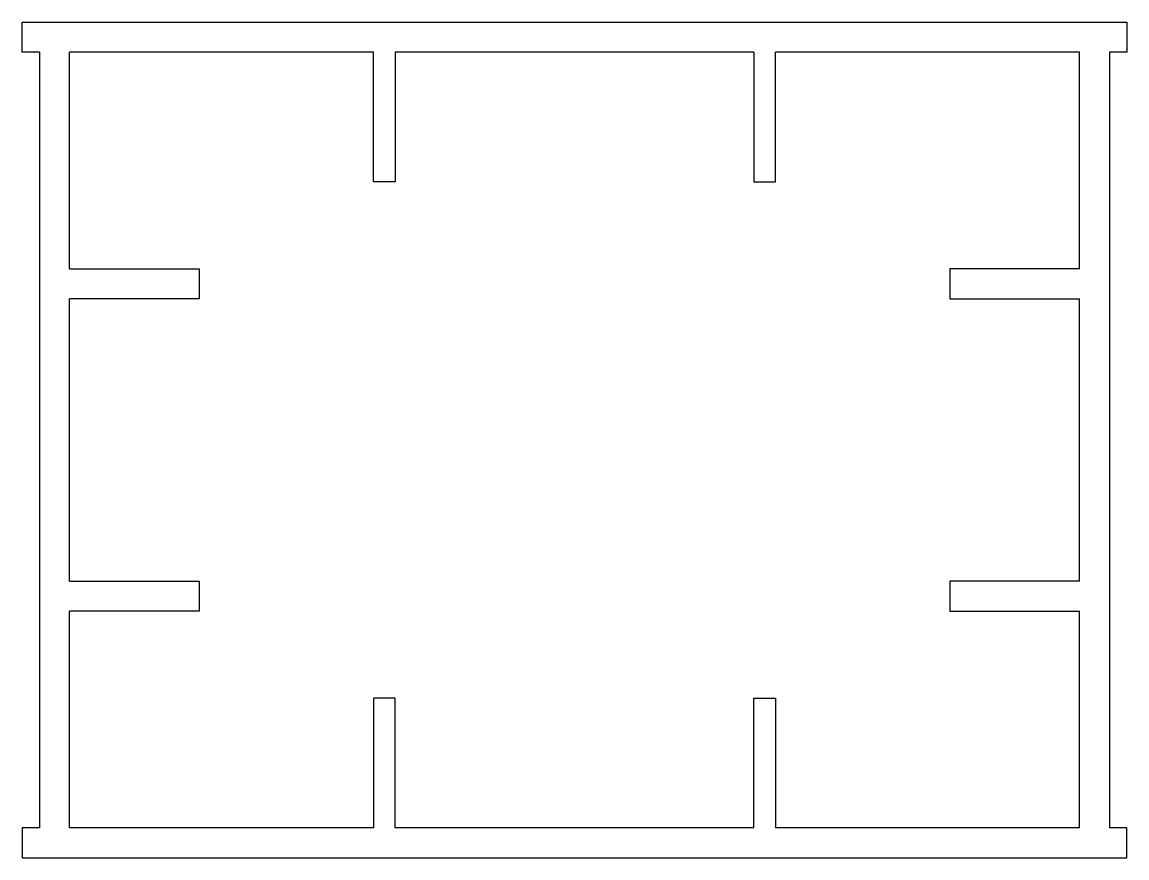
# Model space of a CAD drawing. Header units: millimetres. Extents: x -1278 to 1278, y -968 to 968.
import ezdxf

# ---------------------------------------------------------------- set-up
doc = ezdxf.new("R2010")
doc.units = ezdxf.units.MM
doc.layers.add('sez02', color=40, linetype='Continuous')

msp = doc.modelspace()

# ---------------------------------------------------------------- linework, layer by layer
at = {"layer": 'sez02'}
for p, q in [((-1278.5, 967.5), (1278.5, 967.5)), ((-1278.5, 897.5), (-1278.5, 967.5)), ((1278.5, 967.5), (1278.5, 897.5)), ((-1238.5, 897.5), (-1278.5, 897.5)), ((-1238.5, 897.5), (-1238.5, -897.5)), ((-1168.5, 396.5), (-1168.5, 897.5)), ((-465, 897.5), (-1168.5, 897.5)), ((-465, 597.5), (-465, 897.5)), ((-415, 897.5), (-415, 597.5)), ((415, 897.5), (-415, 897.5)), ((415, 897.5), (415, 597.5)), ((465, 597.5), (465, 897.5)), ((1168.5, 897.5), (465, 897.5)), ((1168.5, 396.5), (1168.5, 897.5)), ((1238.5, 897.5), (1238.5, -897.5)), ((1278.5, 897.5), (1238.5, 897.5)), ((-415, 597.5), (-465, 597.5)), ((415, 597.5), (465, 597.5)), ((-1168.5, 396.5), (-868.5, 396.5)), ((-868.5, 396.5), (-868.5, 326.5)), ((1168.5, 396.5), (868.5, 396.5)), ((868.5, 396.5), (868.5, 326.5)), ((-1168.5, -326.5), (-1168.5, 326.5)), ((-868.5, 326.5), (-1168.5, 326.5)), ((868.5, 326.5), (1168.5, 326.5)), ((1168.5, -326.5), (1168.5, 326.5)), ((-1168.5, -326.5), (-868.5, -326.5)), ((-868.5, -326.5), (-868.5, -396.5)), ((1168.5, -326.5), (868.5, -326.5)), ((868.5, -326.5), (868.5, -396.5)), ((-868.5, -396.5), (-1168.5, -396.5)), ((-1168.5, -897.5), (-1168.5, -396.5)), ((868.5, -396.5), (1168.5, -396.5)), ((1168.5, -897.5), (1168.5, -396.5)), ((-415, -597.5), (-465, -597.5)), ((-465, -597.5), (-465, -897.5)), ((-415, -897.5), (-415, -597.5)), ((415, -597.5), (465, -597.5)), ((415, -897.5), (415, -597.5)), ((465, -597.5), (465, -897.5)), ((-1238.5, -897.5), (-1278.5, -897.5)), ((-1278.5, -897.5), (-1278.5, -967.5)), ((-465, -897.5), (-1168.5, -897.5)), ((415, -897.5), (-415, -897.5)), ((1168.5, -897.5), (465, -897.5)), ((1278.5, -897.5), (1238.5, -897.5)), ((1278.5, -967.5), (1278.5, -897.5)), ((-1278.5, -967.5), (-1238.5, -967.5)), ((-1238.5, -967.5), (-1168.5, -967.5)), ((-1168.5, -967.5), (1168.5, -967.5)), ((1168.5, -967.5), (1238.5, -967.5)), ((1238.5, -967.5), (1278.5, -967.5))]:
    msp.add_line(p, q, dxfattribs=at)

doc.saveas('drawing.dxf')
